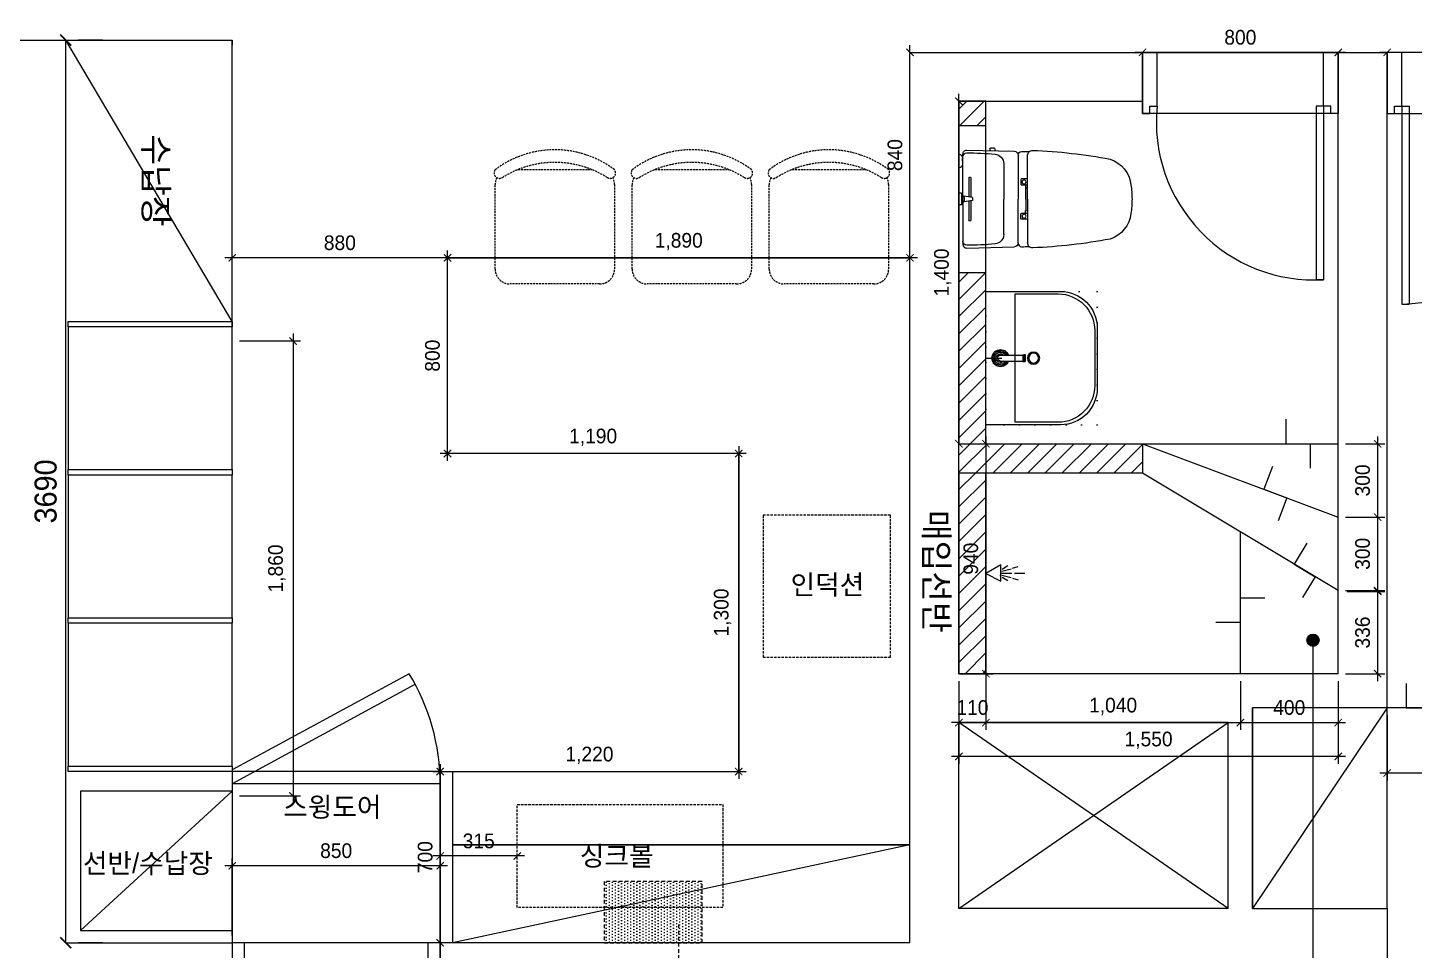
# Model space of a CAD drawing. Header units: millimetres. Extents: x -551172 to 232469, y -3435 to 261611.
# Drawn here: x 123386 to 129052, y 82335 to 86106 of the extents above; entities that cross this region are included whole.
import ezdxf

# ---------------------------------------------------------------- set-up
doc = ezdxf.new("R2010")
doc.units = ezdxf.units.MM
doc.header["$LTSCALE"] = 10
doc.header["$PDMODE"] = 3
for name, pattern in [('DASHEDX2', [1.5, 1, -0.5]), ('DH-HID2', [1.2, 0.8, -0.4]), ('DOT', [6.35, 0, -6.35]), ('HID', [2.5, 1.5, -1]), ('HIDDEN', [9.525, 6.35, -3.175])]:
    doc.linetypes.add(name, pattern=pattern)
doc.layers.get('DEFPOINTS').update_dxf_attribs({"color": 248})
for name, color, linetype in [('0-ELC TEXT', 7, 'Continuous'), ('03-WAL NEW', 3, 'Continuous'), ('06-FUR', 6, 'Continuous'), ('07-DIM WAL', 5, 'Continuous'), ('3.기호.계단선', 30, 'Continuous'), ('BATH', 4, 'Continuous'), ('C-HAT', 251, 'Continuous'), ('CO-BATH', 6, 'Continuous'), ('fin', 5, 'Continuous'), ('FU-FURM', 251, 'DH-HID2'), ('HL', 6, 'HIDDEN'), ('TOILET-1', 6, 'Continuous'), ('도면층2', 2, 'Continuous'), ('도면층4', 4, 'Continuous'), ('도면층5', 5, 'Continuous'), ('욕실설비', 3, 'Continuous')]:
    doc.layers.add(name, color=color, linetype=linetype)
doc.styles.add('HY 울릉도 L', font='')
doc.styles.add('YOURNAME', font='HY울릉도M.TTF')
doc.styles.add('코레일둥고', font='Korail_Round_Gothic_Medium.ttf')
doc.styles.get('HY 울릉도 L').set_extended_font_data('HY울릉도L')
doc.dimstyles.new('30', dxfattribs={"dimscale": 30, "dimtxt": 2, "dimasz": 1, "dimexe": 1, "dimexo": 1, "dimgap": 1, "dimtad": 1, "dimdec": 0, "dimrnd": 0.05, "dimdsep": 46, "dimlunit": 6, "dimtxsty": 'HY 울릉도 L', "dimblk": 'ARCHTICK', "dimcen": 2.5, "dimdle": 1, "dimclrd": 133, "dimclre": 133, "dimclrt": 30, "dimadec": 0, "dimazin": 0, "dimtfac": 1, "dimtdec": 0, "dimtix": 1, "dimtmove": 2, "dimatfit": 3, "dimldrblk": 'ARCHTICK', "dimfxl": 1, "dimlwd": -1, "dimlwe": -1, "dimarcsym": 0})
doc.dimstyles.new('YOURNAME-50', dxfattribs={"dimscale": 50, "dimtxt": 1.8, "dimasz": 0.9, "dimexe": 1, "dimexo": 3, "dimgap": 0.7, "dimtad": 1, "dimdec": 0, "dimzin": 0, "dimdsep": 46, "dimtxsty": 'YOURNAME', "dimblk": 'ARCHTICK', "dimcen": 0, "dimclrd": 1, "dimclre": 1, "dimclrt": 7, "dimadec": 0, "dimazin": 0, "dimtfac": 1, "dimtdec": 0, "dimtix": 1, "dimtmove": 2, "dimatfit": 3, "dimldrblk": 'ARCHTICK', "dimfxl": 1, "dimtolj": 1, "dimtzin": 0, "dimarcsym": 0})
pattern_1 = [(45, (-52910, 0), (-35.355339, 35.355339), [])]

# ---------------------------------------------------------------- blocks, each defined once
blk = doc.blocks.new('_ArchTick')
at = {"color": 0, "linetype": 'ByBlock', "const_width": 0.15}
blk.add_lwpolyline([(-0.5, -0.5), (0.5, 0.5)], dxfattribs=at)
blk = doc.blocks.new('*D617')
at = {"layer": '07-DIM WAL', "color": 1, "lineweight": -2, "transparency": 16777216}
for p, q in [((123541.4, 82365.3), (123541.4, 86055.3)), ((123691.4, 86055.3), (123591.4, 86055.3)), ((123691.4, 82365.3), (123591.4, 82365.3))]:
    blk.add_line(p, q, dxfattribs=at)
at = {"layer": 'DEFPOINTS', "color": 0, "transparency": 16777216}
for p in [(123541.4, 86055.3), (123541.4, 86055.3), (123541.4, 82365.3)]:
    blk.add_point(p, dxfattribs=at)
at = {"layer": '07-DIM WAL', "color": 1, "lineweight": -2, "transparency": 16777216, "xscale": 45, "yscale": 45, "zscale": 45}
for p, rotation in [((123541.4, 86055.3), 90), ((123541.4, 82365.3), 270)]:
    blk.add_blockref('_ArchTick', p, dxfattribs=dict(at, rotation=rotation))
at = {"layer": '07-DIM WAL', "color": 7, "transparency": 16777216, "insert": (123459.5, 84210.3), "char_height": 90, "attachment_point": 5, "rotation": 90, "style": 'YOURNAME'}
blk.add_mtext('\\A1;3690', dxfattribs=at)
blk = doc.blocks.new('*D659')
at = {"layer": '06-FUR', "color": 133, "transparency": 16777216}
for p, q in [((128941.4, 83295.3), (128941.4, 83029.2)), ((129841.4, 83295.3), (129841.4, 83029.2)), ((129871.4, 83059.2), (128911.4, 83059.2))]:
    blk.add_line(p, q, dxfattribs=at)
at = {"layer": 'DEFPOINTS', "color": 0, "transparency": 16777216}
for p in [(128941.4, 83325.3), (129841.4, 83325.3), (128941.4, 83059.2)]:
    blk.add_point(p, dxfattribs=at)
at = {"layer": '06-FUR', "color": 133, "transparency": 16777216, "xscale": 30, "yscale": 30, "zscale": 30, "rotation": 180}
blk.add_blockref('_ArchTick', (128941.4, 83059.2), dxfattribs=at)
at = {"layer": '06-FUR', "color": 133, "transparency": 16777216, "xscale": 30, "yscale": 30, "zscale": 30}
blk.add_blockref('_ArchTick', (129841.4, 83059.2), dxfattribs=at)
at = {"layer": '06-FUR', "color": 30, "transparency": 16777216, "insert": (129391.4, 83120.5), "char_height": 60, "attachment_point": 5, "style": 'HY 울릉도 L'}
blk.add_mtext('900', dxfattribs=at)
blk = doc.blocks.new('A$C4B2D31F0')
at = {"layer": 'fin', "color": 4}
for p, q in [((185, 690.9), (20.4, 690.9)), ((37.2, 692.3), (24.7, 692.3)), ((37.2, 692.3), (49.7, 692.3)), ((200.9, 690.9), (365.5, 690.9)), ((47.7, 523.7), (192.9, 523.7)), ((338.2, 523.7), (192.9, 523.7)), ((12.6, 465.9), (192.9, 465.9)), ((373.3, 465.9), (192.9, 465.9)), ((192.9, 426.6), (13.7, 426.6)), ((192.9, 426.6), (372.2, 426.6))]:
    blk.add_line(p, q, dxfattribs=at)
for points in [[(20.4, 690.9), (7.9, 690.9, 0.421209), (-7.1, 675.5), (-2.4, 480.5, 0.001659)], [(365.5, 690.9), (378, 690.9, -0.421209), (392.9, 675.5), (388.3, 480.5, -0.001659)], [(12.6, 465.9, 0.371724), (-1.8, 451.2, 0.003515), (-1, 420.3, 0.320541)], [(373.3, 465.9, -0.371724), (387.7, 451.2, -0.003515), (386.9, 420.3, -0.320541)]]:
    blk.add_lwpolyline(points, format="xyb", dxfattribs=at)
for centre, radius, start, end in [((20.4, 674.9), 16, 90, 179.3116), ((24.7, 707.3), 15, 180, 270), ((49.7, 707.3), 15, 270, 0), ((365.5, 674.9), 16, 0.6884, 90), ((1004.3, 663.1), 1000, 179.3116, 185.9437), ((-618.4, 663.1), 1000, 354.0563, 0.6884), ((49.4, 563.7), 40, 185.9437, 267.5129), ((336.5, 563.7), 40, 272.4871, 354.0563), ((12.6, 480.9), 15, 181.3651, 270), ((373.3, 480.9), 15, 270, 358.6349), ((13.7, 406.6), 20, 90, 182.3333), ((2197.7, 495.6), 2205.9, 182.3333, 190.6081), ((-1811.8, 495.6), 2205.9, 349.3919, 357.6667), ((372.2, 406.6), 20, 357.6667, 90), ((148.7, 128.9), 125.5, 198.2964, 263.4241), ((237.2, 128.9), 125.5, 276.5759, 341.7036), ((192.9, 405.9), 405.9, 261.6993, 270), ((192.9, 405.9), 405.9, 270, 278.3007)]:
    blk.add_arc(centre, radius, start, end, dxfattribs=at)
at = {"layer": 'HL', "linetype": 'Continuous'}
for p, q in [((168.9, 697.3), (168.9, 707.3)), ((168.9, 697.3), (216.9, 697.3)), ((186, 692.5), (180.6, 697.3)), ((181.6, 685.5), (186, 692.5)), ((187, 651.2), (181.6, 685.5)), ((181.6, 685.5), (204.3, 685.5)), ((186, 692.5), (199.9, 692.5)), ((198.9, 651.2), (204.3, 685.5)), ((199.9, 692.5), (205.3, 697.3)), ((204.3, 685.5), (199.9, 692.5)), ((216.9, 697.3), (216.9, 707.3)), ((106.4, 666.3), (184.4, 666.3)), ((106.4, 659.3), (185.5, 659.3)), ((187, 651.2), (198.9, 651.2)), ((200.4, 659.3), (279.4, 659.3)), ((201.4, 666.3), (279.4, 666.3)), ((-16, 576.9), (-16, 564.8)), ((-12, 580.9), (-4.8, 580.9)), ((-12, 560.8), (-4.3, 560.8)), ((192.9, 433.7), (146.6, 433.7)), ((192.9, 433.7), (239.3, 433.7))]:
    blk.add_line(p, q, dxfattribs=at)
for points in [[(110.4, 426.6), (110.4, 450.8, -0.414214), (114.4, 454.8), (130.9, 454.8, -0.414214), (134.9, 450.8), (134.9, 435.2), (134.9, 426.6)], [(275.5, 426.6), (275.5, 450.8, 0.414214), (271.5, 454.8), (255, 454.8, 0.414214), (251, 450.8), (251, 435.2), (251, 426.6)], [(134.9, 435.2), (144.6, 435.2, -0.414214), (146.6, 433.2), (146.6, 426.6)], [(251, 435.2), (241.3, 435.2, 0.414214), (239.3, 433.2), (239.3, 426.6)]]:
    blk.add_lwpolyline(points, format="xyb", dxfattribs=at)
for centre in [(122.9, 440.9), (262.9, 440.9)]:
    blk.add_circle(centre, 8, dxfattribs=at)
for centre, radius, start, end in [((106.4, 662.8), 3.5, 90, 270), ((279.4, 662.8), 3.5, 270, 90), ((-12, 576.9), 4, 90, 180), ((-12, 564.8), 4, 180, 270)]:
    blk.add_arc(centre, radius, start, end, dxfattribs=at)
blk = doc.blocks.new('B-003')
blk.add_line((0, 0), (0, -65))
at = {"layer": 'CO-BATH'}
for p, q in [((272.5, 0), (-272.5, 0)), ((272.5, -305), (272.5, 0)), ((-272.5, 0), (-272.5, -305)), ((-122.5, -455), (122.5, -455))]:
    blk.add_line(p, q, dxfattribs=at)
at = {"layer": 'CO-BATH', "color": 8}
for p, q in [((-12.5, -60), (-12.5, -150.5)), ((12.5, -60), (12.5, -150.5)), ((-262.5, -120), (-262.5, -295)), ((262.5, -120), (-262.5, -120)), ((-14.5, -155.5), (-14.5, -160.5)), ((-14.5, -160.5), (14.5, -160.5)), ((-13.5, -150.5), (-13.5, -155.5)), ((13.5, -150.5), (13.5, -155.5)), ((14.5, -155.5), (14.5, -160.5)), ((262.5, -295), (262.5, -120)), ((-112.5, -445), (112.5, -445))]:
    blk.add_line(p, q, dxfattribs=at)
at = {"layer": 'CO-BATH', "color": 251}
for p, q in [((-14.5, -155.5), (14.5, -155.5)), ((-13.5, -150.5), (13.5, -150.5))]:
    blk.add_line(p, q, dxfattribs=at)
at = {"layer": 'CO-BATH', "color": 8, "linetype": 'DOT'}
blk.add_lwpolyline([(-272.5, -455), (272.5, -455), (272.5, 0), (-272.5, 0)], close=True, dxfattribs=at)
at = {"layer": 'CO-BATH', "color": 8}
blk.add_circle((0, -195), 25, dxfattribs=at)
at = {"layer": 'CO-BATH', "color": 251}
blk.add_circle((0, -195), 20, dxfattribs=at)
at = {"layer": 'CO-BATH', "color": 8}
for centre, radius, start, end in [((0, -60), 35, 290.9248, 249.0751), ((0, -60), 12.5, 360, 180), ((-112.5, -295), 150, 180, 270), ((112.5, -295), 150, 270, 0)]:
    blk.add_arc(centre, radius, start, end, dxfattribs=at)
at = {"layer": 'CO-BATH', "color": 251}
for radius, start, end in [(30, 294.6243, 245.3757), (25, 300, 240), (18, 313.9829, 226.017)]:
    blk.add_arc((0, -60), radius, start, end, dxfattribs=at)
at = {"layer": 'CO-BATH'}
for centre, start, end in [((-122.5, -305), 180, 270), ((122.5, -305), 270, 0)]:
    blk.add_arc(centre, 150, start, end, dxfattribs=at)
blk = doc.blocks.new('AC-8')
at = {"layer": 'BATH'}
for p, q in [((-50.8, 54), (-0.1, 142.7)), ((-0.1, 142.7), (45.4, 54)), ((45.4, 54), (-50.8, 54)), ((-24.7, 46.5), (-46.3, 12.2)), ((-13.5, 47.3), (-27.7, -7.9)), ((-1.6, 49.5), (-1.6, -10.8)), ((10.4, 47.3), (24.5, -7.9)), ((21.6, 46.5), (43.2, 12.2)), ((-31.4, -16.2), (-41.1, -49)), ((-1.6, -27.3), (-1.6, -88.5)), ((28.3, -16.2), (38, -49))]:
    blk.add_line(p, q, dxfattribs=at)
blk = doc.blocks.new('A$C1AC25B95')
at = {"layer": '욕실설비', "color": 8}
for p, q in [((28.3, 72.3), (28.3, 75)), ((53.3, 73.7), (53.3, 75))]:
    blk.add_line(p, q, dxfattribs=at)
at = {"layer": 'TOILET-1', "linetype": 'Continuous', "xscale": 0.873786407766195, "yscale": 0.873786407766195, "zscale": 0.873786407766195, "rotation": 180}
blk.add_blockref('AC-8', (39.7, 124.7), dxfattribs=at)
blk = doc.blocks.new('*D660')
at = {"layer": '06-FUR', "color": 133, "transparency": 16777216}
for p, q in [((127191.4, 83435.3), (127191.4, 83235.3)), ((127301.4, 83435.3), (127301.4, 83235.3)), ((127191.4, 83265.3), (127161.4, 83265.3)), ((127191.4, 83265.3), (127301.4, 83265.3)), ((127301.4, 83265.3), (127331.4, 83265.3))]:
    blk.add_line(p, q, dxfattribs=at)
at = {"layer": 'DEFPOINTS', "color": 0, "transparency": 16777216}
for p in [(127191.4, 83465.3), (127301.4, 83465.3), (127301.4, 83265.3)]:
    blk.add_point(p, dxfattribs=at)
at = {"layer": '06-FUR', "color": 133, "transparency": 16777216, "xscale": 30, "yscale": 30, "zscale": 30}
blk.add_blockref('_ArchTick', (127191.4, 83265.3), dxfattribs=at)
at = {"layer": '06-FUR', "color": 133, "transparency": 16777216, "xscale": 30, "yscale": 30, "zscale": 30, "rotation": 180}
blk.add_blockref('_ArchTick', (127301.4, 83265.3), dxfattribs=at)
at = {"layer": '06-FUR', "color": 30, "transparency": 16777216, "insert": (127246.4, 83326.6), "char_height": 60, "attachment_point": 5, "style": 'HY 울릉도 L'}
blk.add_mtext('110', dxfattribs=at)
blk = doc.blocks.new('*D661')
at = {"layer": '06-FUR', "color": 133, "transparency": 16777216}
for p, q in [((127301.4, 83435.3), (127301.4, 83235.3)), ((128341.4, 83435.3), (128341.4, 83235.3)), ((127271.4, 83265.3), (128371.4, 83265.3))]:
    blk.add_line(p, q, dxfattribs=at)
at = {"layer": 'DEFPOINTS', "color": 0, "transparency": 16777216}
for p in [(127301.4, 83465.3), (128341.4, 83465.3), (128341.4, 83265.3)]:
    blk.add_point(p, dxfattribs=at)
at = {"layer": '06-FUR', "color": 133, "transparency": 16777216, "xscale": 30, "yscale": 30, "zscale": 30, "rotation": 180}
blk.add_blockref('_ArchTick', (127301.4, 83265.3), dxfattribs=at)
at = {"layer": '06-FUR', "color": 133, "transparency": 16777216, "xscale": 30, "yscale": 30, "zscale": 30}
blk.add_blockref('_ArchTick', (128341.4, 83265.3), dxfattribs=at)
at = {"layer": '06-FUR', "color": 30, "transparency": 16777216, "insert": (127821.4, 83331.2), "char_height": 60, "attachment_point": 5, "style": 'HY 울릉도 L'}
blk.add_mtext('1,040', dxfattribs=at)
blk = doc.blocks.new('*D633')
at = {"layer": '06-FUR', "color": 133, "transparency": 16777216}
for p, q in [((128341.4, 83435.3), (128341.4, 83235.3)), ((128741.4, 83435.3), (128741.4, 83235.3)), ((128311.4, 83265.3), (128771.4, 83265.3))]:
    blk.add_line(p, q, dxfattribs=at)
at = {"layer": 'DEFPOINTS', "color": 0, "transparency": 16777216}
for p in [(128341.4, 83465.3), (128741.4, 83465.3), (128741.4, 83265.3)]:
    blk.add_point(p, dxfattribs=at)
at = {"layer": '06-FUR', "color": 133, "transparency": 16777216, "xscale": 30, "yscale": 30, "zscale": 30, "rotation": 180}
blk.add_blockref('_ArchTick', (128341.4, 83265.3), dxfattribs=at)
at = {"layer": '06-FUR', "color": 133, "transparency": 16777216, "xscale": 30, "yscale": 30, "zscale": 30}
blk.add_blockref('_ArchTick', (128741.4, 83265.3), dxfattribs=at)
at = {"layer": '06-FUR', "color": 30, "transparency": 16777216, "insert": (128541.4, 83326.6), "char_height": 60, "attachment_point": 5, "style": 'HY 울릉도 L'}
blk.add_mtext('400', dxfattribs=at)
blk = doc.blocks.new('*D634')
at = {"layer": '06-FUR', "color": 133, "transparency": 16777216}
for p, q in [((127191.4, 83435.3), (127191.4, 83096.8)), ((128741.4, 83435.3), (128741.4, 83096.8)), ((128771.4, 83126.8), (127161.4, 83126.8))]:
    blk.add_line(p, q, dxfattribs=at)
at = {"layer": 'DEFPOINTS', "color": 0, "transparency": 16777216}
for p in [(127191.4, 83465.3), (128741.4, 83465.3), (127191.4, 83126.8)]:
    blk.add_point(p, dxfattribs=at)
at = {"layer": '06-FUR', "color": 133, "transparency": 16777216, "xscale": 30, "yscale": 30, "zscale": 30, "rotation": 180}
blk.add_blockref('_ArchTick', (127191.4, 83126.8), dxfattribs=at)
at = {"layer": '06-FUR', "color": 133, "transparency": 16777216, "xscale": 30, "yscale": 30, "zscale": 30}
blk.add_blockref('_ArchTick', (128741.4, 83126.8), dxfattribs=at)
at = {"layer": '06-FUR', "color": 30, "transparency": 16777216, "insert": (127966.4, 83192.7), "char_height": 60, "attachment_point": 5, "style": 'HY 울릉도 L'}
blk.add_mtext('1,550', dxfattribs=at)
blk = doc.blocks.new('*D662')
at = {"layer": '06-FUR', "color": 133, "transparency": 16777216}
for p, q in [((128902.4, 84435.3), (128902.4, 84075.3)), ((128771.4, 84405.3), (128932.4, 84405.3)), ((128771.4, 84105.3), (128932.4, 84105.3))]:
    blk.add_line(p, q, dxfattribs=at)
at = {"layer": 'DEFPOINTS', "color": 0, "transparency": 16777216}
for p in [(128741.4, 84405.3), (128741.4, 84105.3), (128902.4, 84105.3)]:
    blk.add_point(p, dxfattribs=at)
at = {"layer": '06-FUR', "color": 133, "transparency": 16777216, "xscale": 30, "yscale": 30, "zscale": 30}
for p, rotation in [((128902.4, 84405.3), 90), ((128902.4, 84105.3), 270)]:
    blk.add_blockref('_ArchTick', p, dxfattribs=dict(at, rotation=rotation))
at = {"layer": '06-FUR', "color": 30, "transparency": 16777216, "insert": (128841.1, 84255.3), "char_height": 60, "attachment_point": 5, "rotation": 90, "style": 'HY 울릉도 L'}
blk.add_mtext('300', dxfattribs=at)
blk = doc.blocks.new('*D663')
at = {"layer": '06-FUR', "color": 133, "transparency": 16777216}
for p, q in [((128771.4, 84105.3), (128932.4, 84105.3)), ((128902.4, 84135.3), (128902.4, 83775.3)), ((128771.4, 83805.3), (128932.4, 83805.3))]:
    blk.add_line(p, q, dxfattribs=at)
at = {"layer": 'DEFPOINTS', "color": 0, "transparency": 16777216}
for p in [(128741.4, 84105.3), (128741.4, 83805.3), (128902.4, 83805.3)]:
    blk.add_point(p, dxfattribs=at)
at = {"layer": '06-FUR', "color": 133, "transparency": 16777216, "xscale": 30, "yscale": 30, "zscale": 30}
for p, rotation in [((128902.4, 84105.3), 90), ((128902.4, 83805.3), 270)]:
    blk.add_blockref('_ArchTick', p, dxfattribs=dict(at, rotation=rotation))
at = {"layer": '06-FUR', "color": 30, "transparency": 16777216, "insert": (128841.1, 83955.3), "char_height": 60, "attachment_point": 5, "rotation": 90, "style": 'HY 울릉도 L'}
blk.add_mtext('300', dxfattribs=at)
blk = doc.blocks.new('*D635')
at = {"layer": '06-FUR', "color": 133, "transparency": 16777216}
for p, q in [((128902.4, 83831.7), (128902.4, 83435.3)), ((128777.4, 83801.7), (128932.4, 83801.7)), ((128771.4, 83465.3), (128932.4, 83465.3))]:
    blk.add_line(p, q, dxfattribs=at)
at = {"layer": 'DEFPOINTS', "color": 0, "transparency": 16777216}
for p in [(128747.4, 83801.7), (128741.4, 83465.3), (128902.4, 83465.3)]:
    blk.add_point(p, dxfattribs=at)
at = {"layer": '06-FUR', "color": 133, "transparency": 16777216, "xscale": 30, "yscale": 30, "zscale": 30}
for p, rotation in [((128902.4, 83801.7), 90), ((128902.4, 83465.3), 270)]:
    blk.add_blockref('_ArchTick', p, dxfattribs=dict(at, rotation=rotation))
at = {"layer": '06-FUR', "color": 30, "transparency": 16777216, "insert": (128841.1, 83633.5), "char_height": 60, "attachment_point": 5, "rotation": 90, "style": 'HY 울릉도 L'}
blk.add_mtext('336', dxfattribs=at)
blk = doc.blocks.new('*D636')
at = {"layer": '06-FUR', "color": 133, "transparency": 16777216}
for p, q in [((127301.4, 84435.3), (127301.4, 83435.3)), ((127221.4, 84405.3), (127331.4, 84405.3)), ((127221.4, 83465.3), (127331.4, 83465.3))]:
    blk.add_line(p, q, dxfattribs=at)
at = {"layer": 'DEFPOINTS', "color": 0, "transparency": 16777216}
for p in [(127191.4, 84405.3), (127191.4, 83465.3), (127301.4, 83465.3)]:
    blk.add_point(p, dxfattribs=at)
at = {"layer": '06-FUR', "color": 133, "transparency": 16777216, "xscale": 30, "yscale": 30, "zscale": 30}
for p, rotation in [((127301.4, 84405.3), 90), ((127301.4, 83465.3), 270)]:
    blk.add_blockref('_ArchTick', p, dxfattribs=dict(at, rotation=rotation))
at = {"layer": '06-FUR', "color": 30, "transparency": 16777216, "insert": (127240.1, 83935.3), "char_height": 60, "attachment_point": 5, "rotation": 90, "style": 'HY 울릉도 L'}
blk.add_mtext('940', dxfattribs=at)
blk = doc.blocks.new('*D664')
at = {"layer": '06-FUR', "color": 133, "transparency": 16777216}
blk.add_line((127191.4, 84375.3), (127191.4, 85835.3), dxfattribs=at)
at = {"layer": 'DEFPOINTS', "color": 0, "transparency": 16777216}
for p in [(127191.4, 85805.3), (127191.4, 85805.3), (127191.4, 84405.3)]:
    blk.add_point(p, dxfattribs=at)
at = {"layer": '06-FUR', "color": 133, "transparency": 16777216, "xscale": 30, "yscale": 30, "zscale": 30}
for p, rotation in [((127191.4, 85805.3), 90), ((127191.4, 84405.3), 270)]:
    blk.add_blockref('_ArchTick', p, dxfattribs=dict(at, rotation=rotation))
at = {"layer": '06-FUR', "color": 30, "transparency": 16777216, "insert": (127125.4, 85105.3), "char_height": 60, "attachment_point": 5, "rotation": 90, "style": 'HY 울릉도 L'}
blk.add_mtext('1,400', dxfattribs=at)
blk = doc.blocks.new('*D645')
at = {"layer": '06-FUR', "color": 133, "transparency": 16777216}
for p, q in [((124251.4, 84825.3), (124500, 84825.3)), ((124470, 84855.3), (124470, 82935.3)), ((124251.4, 82965.3), (124500, 82965.3))]:
    blk.add_line(p, q, dxfattribs=at)
at = {"layer": 'DEFPOINTS', "color": 0, "transparency": 16777216}
for p in [(124221.4, 84825.3), (124221.4, 82965.3), (124470, 82965.3)]:
    blk.add_point(p, dxfattribs=at)
at = {"layer": '06-FUR', "color": 133, "transparency": 16777216, "xscale": 30, "yscale": 30, "zscale": 30}
for p, rotation in [((124470, 84825.3), 90), ((124470, 82965.3), 270)]:
    blk.add_blockref('_ArchTick', p, dxfattribs=dict(at, rotation=rotation))
at = {"layer": '06-FUR', "color": 30, "transparency": 16777216, "insert": (124404.1, 83895.3), "char_height": 60, "attachment_point": 5, "rotation": 90, "style": 'HY 울릉도 L'}
blk.add_mtext('1,860', dxfattribs=at)
blk = doc.blocks.new('*D649')
at = {"layer": '06-FUR', "color": 133, "transparency": 16777216}
blk.add_line((125041.4, 83065.3), (126321.4, 83065.3), dxfattribs=at)
at = {"layer": 'DEFPOINTS', "color": 0, "transparency": 16777216}
for p in [(125071.4, 83065.3), (126291.4, 83065.3), (126291.4, 83065.3)]:
    blk.add_point(p, dxfattribs=at)
at = {"layer": '06-FUR', "color": 133, "transparency": 16777216, "xscale": 30, "yscale": 30, "zscale": 30, "rotation": 180}
blk.add_blockref('_ArchTick', (125071.4, 83065.3), dxfattribs=at)
at = {"layer": '06-FUR', "color": 133, "transparency": 16777216, "xscale": 30, "yscale": 30, "zscale": 30}
blk.add_blockref('_ArchTick', (126291.4, 83065.3), dxfattribs=at)
at = {"layer": '06-FUR', "color": 30, "transparency": 16777216, "insert": (125681.4, 83131.2), "char_height": 60, "attachment_point": 5, "style": 'HY 울릉도 L'}
blk.add_mtext('1,220', dxfattribs=at)
blk = doc.blocks.new('*D703')
at = {"layer": '06-FUR', "color": 133, "transparency": 16777216}
blk.add_line((126321.4, 84365.3), (125071.4, 84365.3), dxfattribs=at)
at = {"layer": 'DEFPOINTS', "color": 0, "transparency": 16777216}
for p in [(125101.4, 84365.3), (125101.4, 84365.3), (126291.4, 84365.3)]:
    blk.add_point(p, dxfattribs=at)
at = {"layer": '06-FUR', "color": 133, "transparency": 16777216, "xscale": 30, "yscale": 30, "zscale": 30, "rotation": 180}
blk.add_blockref('_ArchTick', (125101.4, 84365.3), dxfattribs=at)
at = {"layer": '06-FUR', "color": 133, "transparency": 16777216, "xscale": 30, "yscale": 30, "zscale": 30}
blk.add_blockref('_ArchTick', (126291.4, 84365.3), dxfattribs=at)
at = {"layer": '06-FUR', "color": 30, "transparency": 16777216, "insert": (125696.4, 84431.3), "char_height": 60, "attachment_point": 5, "style": 'HY 울릉도 L'}
blk.add_mtext('1,190', dxfattribs=at)
blk = doc.blocks.new('*D650')
at = {"layer": '06-FUR', "color": 133, "transparency": 16777216}
for p, q in [((126291.4, 84395.3), (126291.4, 83035.3)), ((126321.4, 84365.3), (126321.4, 84365.3)), ((126321.4, 83065.3), (126321.4, 83065.3))]:
    blk.add_line(p, q, dxfattribs=at)
at = {"layer": 'DEFPOINTS', "color": 0, "transparency": 16777216}
for p in [(126291.4, 84365.3), (126291.4, 83065.3), (126291.4, 83065.3)]:
    blk.add_point(p, dxfattribs=at)
at = {"layer": '06-FUR', "color": 133, "transparency": 16777216, "xscale": 30, "yscale": 30, "zscale": 30}
for p, rotation in [((126291.4, 84365.3), 90), ((126291.4, 83065.3), 270)]:
    blk.add_blockref('_ArchTick', p, dxfattribs=dict(at, rotation=rotation))
at = {"layer": '06-FUR', "color": 30, "transparency": 16777216, "insert": (126225.4, 83715.3), "char_height": 60, "attachment_point": 5, "rotation": 90, "style": 'HY 울릉도 L'}
blk.add_mtext('1,300', dxfattribs=at)
blk = doc.blocks.new('*D704')
at = {"layer": '06-FUR', "color": 133, "transparency": 16777216}
for p, q in [((126991.4, 85135.3), (126991.4, 86035.3)), ((127021.4, 86005.3), (127021.4, 86005.3)), ((127021.4, 85165.3), (127021.4, 85165.3))]:
    blk.add_line(p, q, dxfattribs=at)
at = {"layer": 'DEFPOINTS', "color": 0, "transparency": 16777216}
for p in [(126991.4, 86005.3), (126991.4, 86005.3), (126991.4, 85165.3)]:
    blk.add_point(p, dxfattribs=at)
at = {"layer": '06-FUR', "color": 133, "transparency": 16777216, "xscale": 30, "yscale": 30, "zscale": 30}
for p, rotation in [((126991.4, 86005.3), 90), ((126991.4, 85165.3), 270)]:
    blk.add_blockref('_ArchTick', p, dxfattribs=dict(at, rotation=rotation))
at = {"layer": '06-FUR', "color": 30, "transparency": 16777216, "insert": (126930.1, 85585.3), "char_height": 60, "attachment_point": 5, "rotation": 90, "style": 'HY 울릉도 L'}
blk.add_mtext('840', dxfattribs=at)
blk = doc.blocks.new('*D654')
at = {"layer": '06-FUR', "color": 133, "transparency": 16777216}
for p, q in [((125131.4, 85165.3), (124191.4, 85165.3)), ((124221.4, 84795.3), (124221.4, 85195.3))]:
    blk.add_line(p, q, dxfattribs=at)
at = {"layer": 'DEFPOINTS', "color": 0, "transparency": 16777216}
for p in [(124221.4, 85165.3), (125101.4, 85165.3), (124221.4, 84765.3)]:
    blk.add_point(p, dxfattribs=at)
at = {"layer": '06-FUR', "color": 133, "transparency": 16777216, "xscale": 30, "yscale": 30, "zscale": 30, "rotation": 180}
blk.add_blockref('_ArchTick', (124221.4, 85165.3), dxfattribs=at)
at = {"layer": '06-FUR', "color": 133, "transparency": 16777216, "xscale": 30, "yscale": 30, "zscale": 30}
blk.add_blockref('_ArchTick', (125101.4, 85165.3), dxfattribs=at)
at = {"layer": '06-FUR', "color": 30, "transparency": 16777216, "insert": (124661.4, 85226.6), "char_height": 60, "attachment_point": 5, "style": 'HY 울릉도 L'}
blk.add_mtext('880', dxfattribs=at)
blk = doc.blocks.new('*D717')
at = {"layer": '06-FUR', "color": 133, "transparency": 16777216}
blk.add_line((127021.4, 85165.3), (125071.4, 85165.3), dxfattribs=at)
at = {"layer": 'DEFPOINTS', "color": 0, "transparency": 16777216}
for p in [(125101.4, 85165.3), (125101.4, 85165.3), (126991.4, 85165.3)]:
    blk.add_point(p, dxfattribs=at)
at = {"layer": '06-FUR', "color": 133, "transparency": 16777216, "xscale": 30, "yscale": 30, "zscale": 30, "rotation": 180}
blk.add_blockref('_ArchTick', (125101.4, 85165.3), dxfattribs=at)
at = {"layer": '06-FUR', "color": 133, "transparency": 16777216, "xscale": 30, "yscale": 30, "zscale": 30}
blk.add_blockref('_ArchTick', (126991.4, 85165.3), dxfattribs=at)
at = {"layer": '06-FUR', "color": 30, "transparency": 16777216, "insert": (126046.4, 85231.3), "char_height": 60, "attachment_point": 5, "style": 'HY 울릉도 L'}
blk.add_mtext('1,890', dxfattribs=at)
blk = doc.blocks.new('*D707')
at = {"layer": '06-FUR', "color": 133, "transparency": 16777216}
for p, q in [((125071.4, 83095.3), (125071.4, 82335.3)), ((125101.4, 83065.3), (125101.4, 83065.3)), ((125101.4, 82365.3), (125101.4, 82365.3))]:
    blk.add_line(p, q, dxfattribs=at)
at = {"layer": 'DEFPOINTS', "color": 0, "transparency": 16777216}
for p in [(125071.4, 83065.3), (125071.4, 82365.3), (125071.4, 82365.3)]:
    blk.add_point(p, dxfattribs=at)
at = {"layer": '06-FUR', "color": 133, "transparency": 16777216, "xscale": 30, "yscale": 30, "zscale": 30}
for p, rotation in [((125071.4, 83065.3), 90), ((125071.4, 82365.3), 270)]:
    blk.add_blockref('_ArchTick', p, dxfattribs=dict(at, rotation=rotation))
at = {"layer": '06-FUR', "color": 30, "transparency": 16777216, "insert": (125010.1, 82715.3), "char_height": 60, "attachment_point": 5, "rotation": 90, "style": 'HY 울릉도 L'}
blk.add_mtext('700', dxfattribs=at)
blk = doc.blocks.new('*D651')
at = {"layer": '06-FUR', "color": 133, "transparency": 16777216}
for p, q in [((125101.4, 84335.3), (125101.4, 85195.3)), ((125131.4, 85165.3), (125131.4, 85165.3)), ((125131.4, 84365.3), (125131.4, 84365.3))]:
    blk.add_line(p, q, dxfattribs=at)
at = {"layer": 'DEFPOINTS', "color": 0, "transparency": 16777216}
for p in [(125101.4, 85165.3), (125101.4, 85165.3), (125101.4, 84365.3)]:
    blk.add_point(p, dxfattribs=at)
at = {"layer": '06-FUR', "color": 133, "transparency": 16777216, "xscale": 30, "yscale": 30, "zscale": 30}
for p, rotation in [((125101.4, 85165.3), 90), ((125101.4, 84365.3), 270)]:
    blk.add_blockref('_ArchTick', p, dxfattribs=dict(at, rotation=rotation))
at = {"layer": '06-FUR', "color": 30, "transparency": 16777216, "insert": (125040.1, 84765.3), "char_height": 60, "attachment_point": 5, "rotation": 90, "style": 'HY 울릉도 L'}
blk.add_mtext('800', dxfattribs=at)
blk = doc.blocks.new('*D652')
at = {"layer": '06-FUR', "color": 133, "transparency": 16777216}
blk.add_line((125416.4, 82720), (125041.4, 82720), dxfattribs=at)
at = {"layer": 'DEFPOINTS', "color": 0, "transparency": 16777216}
for p in [(125071.4, 82720), (125071.4, 82720), (125386.4, 82720)]:
    blk.add_point(p, dxfattribs=at)
at = {"layer": '06-FUR', "color": 133, "transparency": 16777216, "xscale": 30, "yscale": 30, "zscale": 30, "rotation": 180}
blk.add_blockref('_ArchTick', (125071.4, 82720), dxfattribs=at)
at = {"layer": '06-FUR', "color": 133, "transparency": 16777216, "xscale": 30, "yscale": 30, "zscale": 30}
blk.add_blockref('_ArchTick', (125386.4, 82720), dxfattribs=at)
at = {"layer": '06-FUR', "color": 30, "transparency": 16777216, "insert": (125228.9, 82781.3), "char_height": 60, "attachment_point": 5, "style": 'HY 울릉도 L'}
blk.add_mtext('315', dxfattribs=at)
blk = doc.blocks.new('*D697')
at = {"layer": '06-FUR', "color": 133, "transparency": 16777216}
blk.add_line((129871.4, 86005.3), (128911.4, 86005.3), dxfattribs=at)
at = {"layer": 'DEFPOINTS', "color": 0, "transparency": 16777216}
for p in [(128941.4, 86005.3), (128941.4, 86005.3), (129841.4, 86005.3)]:
    blk.add_point(p, dxfattribs=at)
at = {"layer": '06-FUR', "color": 133, "transparency": 16777216, "xscale": 30, "yscale": 30, "zscale": 30, "rotation": 180}
blk.add_blockref('_ArchTick', (128941.4, 86005.3), dxfattribs=at)
at = {"layer": '06-FUR', "color": 133, "transparency": 16777216, "xscale": 30, "yscale": 30, "zscale": 30}
blk.add_blockref('_ArchTick', (129841.4, 86005.3), dxfattribs=at)
at = {"layer": '06-FUR', "color": 30, "transparency": 16777216, "insert": (129391.4, 86066.6), "char_height": 60, "attachment_point": 5, "style": 'HY 울릉도 L'}
blk.add_mtext('900', dxfattribs=at)
blk = doc.blocks.new('*D709')
at = {"layer": '06-FUR', "color": 133, "transparency": 16777216}
blk.add_line((128771.4, 86005.3), (127911.4, 86005.3), dxfattribs=at)
at = {"layer": 'DEFPOINTS', "color": 0, "transparency": 16777216}
for p in [(127941.4, 86005.3), (127941.4, 86005.3), (128741.4, 86005.3)]:
    blk.add_point(p, dxfattribs=at)
at = {"layer": '06-FUR', "color": 133, "transparency": 16777216, "xscale": 30, "yscale": 30, "zscale": 30, "rotation": 180}
blk.add_blockref('_ArchTick', (127941.4, 86005.3), dxfattribs=at)
at = {"layer": '06-FUR', "color": 133, "transparency": 16777216, "xscale": 30, "yscale": 30, "zscale": 30}
blk.add_blockref('_ArchTick', (128741.4, 86005.3), dxfattribs=at)
at = {"layer": '06-FUR', "color": 30, "transparency": 16777216, "insert": (128341.4, 86066.6), "char_height": 60, "attachment_point": 5, "style": 'HY 울릉도 L'}
blk.add_mtext('800', dxfattribs=at)
blk = doc.blocks.new('*D710')
at = {"layer": '06-FUR', "color": 133, "transparency": 16777216}
for p, q in [((125101.4, 82680), (124191.4, 82680)), ((124221.4, 82395.3), (124221.4, 82710)), ((125071.4, 82395.3), (125071.4, 82710))]:
    blk.add_line(p, q, dxfattribs=at)
at = {"layer": 'DEFPOINTS', "color": 0, "transparency": 16777216}
for p in [(124221.4, 82680), (124221.4, 82365.3), (125071.4, 82365.3)]:
    blk.add_point(p, dxfattribs=at)
at = {"layer": '06-FUR', "color": 133, "transparency": 16777216, "xscale": 30, "yscale": 30, "zscale": 30, "rotation": 180}
blk.add_blockref('_ArchTick', (124221.4, 82680), dxfattribs=at)
at = {"layer": '06-FUR', "color": 133, "transparency": 16777216, "xscale": 30, "yscale": 30, "zscale": 30}
blk.add_blockref('_ArchTick', (125071.4, 82680), dxfattribs=at)
at = {"layer": '06-FUR', "color": 30, "transparency": 16777216, "insert": (124646.4, 82741.3), "char_height": 60, "attachment_point": 5, "style": 'HY 울릉도 L'}
blk.add_mtext('850', dxfattribs=at)

msp = doc.modelspace()

# ---------------------------------------------------------------- hatches: boundary and pattern name
at = {"layer": '0-ELC TEXT'}
h = msp.add_hatch(color=256, dxfattribs=at)
h.dxf.hatch_style = 1
edge = h.paths.add_edge_path()
edge.add_arc((128638.4, 83601.9), 25, 0, 360)
at = {"layer": '3.기호.계단선', "linetype": 'HID'}
h = msp.add_hatch(dxfattribs=at)
h.set_pattern_fill('DOTS', color=256, scale=200, angle=-90)
h.set_pattern_definition([(270, (108462.536, 70906.841), (12.5, -6.25), [0, -12.5])])
h.paths.add_polyline_path([(125741.4, 82615.3), (125741.4, 82365.3), (126141.4, 82365.3), (126141.4, 82615.3)])
at = {"layer": 'C-HAT'}
h = msp.add_hatch(dxfattribs=at)
h.set_pattern_fill('_USER', color=256, scale=50, angle=45, pattern_type=0)
h.set_pattern_definition(pattern_1)
h.paths.add_polyline_path([(127301.4, 85805.3), (127191.4, 85805.3), (127191.4, 85705.3), (127301.4, 85705.3)])
h.paths.add_polyline_path([(127301.4, 85105.3), (127191.4, 85105.3), (127191.4, 84405.3), (127301.4, 84405.3)])
h = msp.add_hatch(dxfattribs=at)
h.set_pattern_fill('_USER', color=256, scale=50, angle=45, pattern_type=0)
h.set_pattern_definition(pattern_1)
h.paths.add_polyline_path([(127941.4, 84285.3), (127191.4, 84285.3), (127191.4, 84405.3), (127941.4, 84405.3)])
h = msp.add_hatch(dxfattribs=at)
h.set_pattern_fill('_USER', color=256, scale=50, angle=45, pattern_type=0)
h.set_pattern_definition(pattern_1)
h.paths.add_polyline_path([(127301.4, 84285.3), (127191.4, 84285.3), (127191.4, 83465.3), (127301.4, 83465.3)])

# ---------------------------------------------------------------- linework, layer by layer
at = {"layer": '0-ELC TEXT'}
msp.add_line((128638.4, 80944.7), (128638.4, 83601.9), dxfattribs=at)
msp.add_circle((128638.4, 83601.9), 25, dxfattribs=at)
at = {"layer": '03-WAL NEW'}
for p, q in [((127301.4, 85705.3), (127191.4, 85705.3)), ((127191.4, 85105.3), (127301.4, 85105.3)), ((127301.4, 84405.3), (128741.4, 84405.3)), ((127941.4, 84405.3), (128741.4, 84105.3)), ((128741.4, 83805.3), (127941.4, 84285.3)), ((128341.4, 83465.3), (128341.4, 84045.3))]:
    msp.add_line(p, q, dxfattribs=at)
for points in [[(127301.4, 85805.3), (127191.4, 85805.3), (127191.4, 84405.3), (127301.4, 84405.3)], [(127941.4, 84285.3), (127191.4, 84285.3), (127191.4, 84405.3), (127941.4, 84405.3)], [(127301.4, 84285.3), (127191.4, 84285.3), (127191.4, 83465.3), (127301.4, 83465.3)]]:
    msp.add_lwpolyline(points, close=True, dxfattribs=at)
at = {"layer": '06-FUR'}
for p, q in [((123541.4, 86055.3), (124221.4, 86055.3)), ((124221.4, 84905.3), (123541.4, 86055.3)), ((124221.4, 86055.3), (124221.4, 86035.3)), ((124221.4, 84805.3), (124221.4, 86055.3)), ((125101.4, 84365.3), (125101.4, 85165.3)), ((125101.4, 85165.3), (126991.4, 85165.3)), ((126291.4, 84365.3), (125101.4, 84365.3)), ((126291.4, 83065.3), (126291.4, 84365.3)), ((129841.4, 83325.3), (128941.4, 83325.3)), ((124221.4, 83065.3), (124221.4, 82365.3)), ((124221.4, 83065.3), (124221.4, 82985.3)), ((125071.4, 82365.3), (125071.4, 83065.3)), ((125071.4, 83065.3), (126291.4, 83065.3)), ((125071.4, 82365.3), (125071.4, 83065.3)), ((125071.4, 83065.3), (125121.4, 83065.3)), ((125121.4, 83065.3), (125121.4, 82365.3)), ((124221.4, 82985.3), (123601.4, 82985.3)), ((123601.4, 82985.3), (123601.4, 82415.3)), ((124221.4, 82985.3), (123601.4, 82415.3)), ((126991.4, 82765.3), (125121.4, 82365.3)), ((126991.4, 82765.3), (126641.4, 82765.3)), ((123601.4, 82415.3), (124221.4, 82415.3)), ((124221.4, 82415.3), (124221.4, 82365.3))]:
    msp.add_line(p, q, dxfattribs=at)
for points in [[(124221.4, 84905.3), (124221.4, 84883.3), (123551.4, 84883.3), (123551.4, 84905.3)], [(123551.4, 84883.3), (123551.4, 84299.3), (124221.4, 84299.3), (124221.4, 84883.3)], [(124221.4, 84299.3), (124221.4, 84277.3), (123551.4, 84277.3), (123551.4, 84299.3)], [(123551.4, 84277.3), (123551.4, 83693.3), (124221.4, 83693.3), (124221.4, 84277.3)], [(124221.4, 83693.3), (124221.4, 83671.3), (123551.4, 83671.3), (123551.4, 83693.3)], [(123551.4, 83671.3), (123551.4, 83087.3), (124221.4, 83087.3), (124221.4, 83671.3)], [(128941.4, 83325.3), (128391.4, 83325.3), (128391.4, 82505.3), (128941.4, 82505.3)], [(124221.4, 83087.3), (124221.4, 83065.3), (123551.4, 83065.3), (123551.4, 83087.3)], [(125121.4, 82765.3), (126991.4, 82765.3), (126991.4, 82765.3), (125121.4, 82765.3)]]:
    msp.add_lwpolyline(points, close=True, dxfattribs=at)
at = {"layer": '06-FUR', "color": 7, "linetype": 'DASHEDX2'}
for points in [[(126391.4, 84112.8), (126391.4, 83532.8), (126911.4, 83532.8), (126911.4, 84112.8)], [(126226.4, 82510), (125386.4, 82510), (125386.4, 82930), (126226.4, 82930)]]:
    msp.add_lwpolyline(points, close=True, dxfattribs=at)
at = {"layer": '06-FUR'}
msp.add_lwpolyline([(128941.4, 83325.3), (128391.4, 82505.3)], dxfattribs=at)
at = {"layer": '3.기호.계단선', "linetype": 'HID'}
msp.add_line((126047.2, 82124.6), (126047.2, 82440.7), dxfattribs=at)
at = {"layer": '3.기호.계단선'}
for points in [[(128526.8, 84505.3), (128526.8, 84405.3), (128626.8, 84405.3), (128626.8, 84305.3)], [(128473, 84312.7), (128437.9, 84219.1), (128531.5, 84184), (128496.4, 84090.4)], [(128612.8, 83999), (128561.4, 83913.3), (128647.1, 83861.8), (128595.7, 83776.1)], [(128241.4, 83675.3), (128341.4, 83675.3), (128341.4, 83775.3), (128441.4, 83775.3)], [(129019.3, 83425.3), (129019.3, 83325.3), (129119.3, 83325.3), (129119.3, 83225.3)]]:
    msp.add_lwpolyline(points, dxfattribs=at)
at = {"layer": '3.기호.계단선', "linetype": 'HID'}
msp.add_lwpolyline([(125741.4, 82615.3), (125741.4, 82365.3), (126141.4, 82365.3), (126141.4, 82615.3)], close=True, dxfattribs=at)
at = {"layer": 'FU-FURM'}
for p, q in [((125388.8, 85525.8), (125691.2, 85525.8)), ((125788.3, 85512.5), (125788.3, 85512.5)), ((125948.8, 85525.8), (126251.2, 85525.8)), ((126348.3, 85512.5), (126348.3, 85512.5)), ((126508.8, 85525.8), (126811.2, 85525.8)), ((126908.3, 85512.5), (126908.3, 85512.5)), ((125296.2, 85119.4), (125296.2, 85464.8)), ((125783.9, 85464.8), (125783.9, 85119.4)), ((125856.2, 85119.4), (125856.2, 85464.8)), ((126343.9, 85464.8), (126343.9, 85119.4)), ((126416.2, 85119.4), (126416.2, 85464.8)), ((126903.9, 85464.8), (126903.9, 85119.4)), ((125722.9, 85058.4), (125357.1, 85058.4)), ((126282.9, 85058.4), (125917.1, 85058.4)), ((126842.9, 85058.4), (126477.1, 85058.4))]:
    msp.add_line(p, q, dxfattribs=at)
for centre, radius, start, end in [((125540, 85200.7), 406.4, 53.1301, 126.8699), ((126100, 85200.7), 406.4, 53.1301, 126.8699), ((126660, 85200.7), 406.4, 53.1301, 126.8699), ((125314, 85512.5), 22.3, 143.3099, 302.0274), ((125540, 85156.4), 399.1, 57.5758, 122.4242), ((125766, 85512.5), 22.3, 237.9726, 36.6901), ((125874, 85512.5), 22.3, 143.3099, 302.0274), ((126100, 85156.4), 399.1, 57.5758, 122.4242), ((126326, 85512.5), 22.3, 237.9726, 36.6901), ((126434, 85512.5), 22.3, 143.3099, 302.0274), ((126660, 85156.4), 399.1, 57.5758, 122.4242), ((126886, 85512.5), 22.3, 237.9726, 36.6901), ((125357.1, 85464.8), 61, 152.4156, 180), ((125722.9, 85464.8), 61, 0, 27.5844), ((125917.1, 85464.8), 61, 152.4156, 180), ((126282.9, 85464.8), 61, 0, 27.5844), ((126477.1, 85464.8), 61, 152.4156, 180), ((126842.9, 85464.8), 61, 0, 27.5844), ((125357.1, 85119.4), 61, 180, 270), ((125722.9, 85119.4), 61, 270, 0), ((125917.1, 85119.4), 61, 180, 270), ((126282.9, 85119.4), 61, 270, 0), ((126477.1, 85119.4), 61, 180, 270), ((126842.9, 85119.4), 61, 270, 0)]:
    msp.add_arc(centre, radius, start, end, dxfattribs=at)
at = {"layer": '도면층2'}
for p, q in [((122541.4, 86055.3), (123541.4, 86055.3)), ((123541.4, 82365.3), (123541.4, 86055.3)), ((126991.4, 82365.3), (126991.4, 86005.3)), ((126991.4, 86005.3), (127941.4, 86005.3)), ((127941.4, 85805.3), (127941.4, 86005.3)), ((128741.4, 83465.3), (128741.4, 86005.3)), ((128741.4, 86005.3), (128941.4, 86005.3)), ((128741.4, 86005.3), (128941.4, 86005.3)), ((128941.4, 83325.3), (128941.4, 86005.3)), ((127191.4, 83465.3), (127191.4, 85805.3)), ((127191.4, 85805.3), (127941.4, 85805.3)), ((128741.4, 83465.3), (127191.4, 83465.3)), ((128391.4, 82505.3), (128391.4, 83325.3)), ((128941.4, 83325.3), (128391.4, 83325.3)), ((127191.4, 82505.3), (127191.4, 83265.3)), ((128291.4, 83265.3), (127191.4, 83265.3)), ((128291.4, 82505.3), (127191.4, 83265.3)), ((127191.4, 82505.3), (128291.4, 83265.3)), ((128291.4, 82505.3), (128291.4, 83265.3)), ((128291.4, 82505.3), (127191.4, 82505.3)), ((128391.4, 82505.3), (128941.4, 82505.3)), ((128941.4, 82505.3), (128941.4, 82295.3)), ((123541.4, 82365.3), (124221.4, 82365.3)), ((126991.4, 82365.3), (124221.4, 82365.3)), ((124221.4, 82365.3), (124221.4, 82155.3)), ((125071.4, 82365.3), (125071.4, 82155.3))]:
    msp.add_line(p, q, dxfattribs=at)
at = {"layer": '도면층4'}
for p, q in [((127941.4, 86005.3), (128741.4, 86005.3)), ((127941.4, 85755.3), (127941.4, 86005.3)), ((128741.4, 86005.3), (128741.4, 85755.3)), ((128741.4, 85755.3), (128741.4, 86005.3)), ((129841.4, 86005.3), (128941.4, 86005.3)), ((128941.4, 86005.3), (128941.4, 85755.3)), ((128941.4, 85755.3), (128941.4, 86005.3)), ((128741.4, 85755.3), (127941.4, 85755.3)), ((128651.4, 85785.3), (128651.4, 85075.9)), ((128681.4, 85785.3), (128651.4, 85785.3)), ((128681.4, 85785.3), (128681.4, 85075.3)), ((128941.4, 85755.3), (129841.4, 85755.3)), ((129001.4, 85785.3), (129001.4, 84975.3)), ((129001.4, 85785.3), (129031.4, 85785.3)), ((129031.4, 85785.3), (129031.4, 84975.9)), ((128681.4, 85075.3), (128651.4, 85075.3)), ((129001.4, 84975.3), (129031.4, 84975.3)), ((124944.2, 83465.3), (124221.4, 83072.2)), ((124968.1, 83421.4), (124221.4, 83015.3)), ((125071.4, 83065.3), (124221.4, 83065.3)), ((125071.4, 83015.3), (124221.4, 83015.3))]:
    msp.add_line(p, q, dxfattribs=at)
for points in [[(127941.4, 85755.3), (127971.4, 85755.3), (127971.4, 85785.3), (128001.4, 85785.3), (128001.4, 86005.3), (127971.4, 86005.3), (127971.4, 86005.3), (127941.4, 86005.3), (127941.4, 85755.3)], [(128741.4, 85755.3), (128711.4, 85755.3), (128711.4, 85785.3), (128681.4, 85785.3), (128681.4, 86005.3), (128711.4, 86005.3), (128711.4, 86005.3), (128741.4, 86005.3), (128741.4, 85755.3)], [(128941.4, 85755.3), (128971.4, 85755.3), (128971.4, 85785.3), (129001.4, 85785.3), (129001.4, 86005.3), (128971.4, 86005.3), (128971.4, 86005.3), (128941.4, 86005.3), (128941.4, 85755.3)]]:
    msp.add_lwpolyline(points, dxfattribs=at)
for points in [[(124221.4, 82155.3), (124271.4, 82155.3), (124271.4, 82365.3), (124221.4, 82365.3)], [(125021.4, 82155.3), (125071.4, 82155.3), (125071.4, 82365.3), (125021.4, 82365.3)]]:
    msp.add_lwpolyline(points, close=True, dxfattribs=at)
at = {"layer": '도면층5'}
for centre, radius, start, end in [((128643.9, 85720.5), 645.8, 174.2444, 273.3276), ((128971.4, 85785.3), 810, 272.1226, 0), ((124205.7, 83013.6), 865.7, 0.1098, 31.4512)]:
    msp.add_arc(centre, radius, start, end, dxfattribs=at)

# ---------------------------------------------------------------- block references
at = {"xscale": -1, "rotation": 90}
msp.add_blockref('A$C4B2D31F0', (127898.7, 85598.3), dxfattribs=at)
at = {"layer": '06-FUR', "xscale": -0.7874015748031495, "yscale": 0.7874015748031495, "zscale": 0.7874015748031495, "rotation": 270}
msp.add_blockref('A$C1AC25B95', (127301.4, 83844), dxfattribs=at)
at = {"layer": '07-DIM WAL', "xscale": -1, "rotation": 90}
msp.add_blockref('B-003', (127301.4, 84755.3), dxfattribs=at)

# ---------------------------------------------------------------- texts
at = {"layer": '0-ELC TEXT', "style": '코레일둥고'}
for s, p in [('수납장', (123860, 85670)), ('매입선반', (127049.3, 84134.8))]:
    msp.add_text(s, height=100, rotation=270, dxfattribs=at).set_placement(p)
at = {"layer": '06-FUR', "color": 7, "linetype": 'DASHEDX2', "style": '코레일둥고'}
for s, p in [('인덕션', (126503.4, 83789.1)), ('스윙도어', (124430, 82880)), ('선반/수납장', (123611.4, 82650.1)), ('싱크볼', (125642.5, 82680.1))]:
    msp.add_text(s, height=80, dxfattribs=at).set_placement(p)

# ---------------------------------------------------------------- dimensions: what is measured, and where the dimension line sits
at = {"layer": '06-FUR'}
for base, p1, p2, picture, middle in [((127941.4, 86005.3), (128741.4, 86005.3), (127941.4, 86005.3), '*D709', (128341.4, 86066.6)), ((128941.4, 86005.3), (129841.4, 86005.3), (128941.4, 86005.3), '*D697', (129391.4, 86066.6)), ((124221.4, 85165.3), (125101.4, 85165.3), (124221.4, 84765.3), '*D654', (124661.4, 85226.6)), ((125101.4, 85165.3), (126991.4, 85165.3), (125101.4, 85165.3), '*D717', (126046.4, 85231.3)), ((125101.4, 84365.3), (126291.4, 84365.3), (125101.4, 84365.3), '*D703', (125696.4, 84431.3)), ((126291.4, 83065.3), (125071.4, 83065.3), (126291.4, 83065.3), '*D649', (125681.4, 83131.2)), ((125071.4, 82720), (125386.4, 82720), (125071.4, 82720), '*D652', (125228.9, 82781.3)), ((124221.4, 82680), (125071.4, 82365.3), (124221.4, 82365.3), '*D710', (124646.4, 82741.3))]:
    dim = msp.add_linear_dim(base=base, p1=p1, p2=p2, dimstyle='30', override={"dimfxl": 1.25}, dxfattribs=at)
    dim.commit()
    dim.dimension.update_dxf_attribs({"geometry": picture, "text_midpoint": middle})
for base, p1, p2, picture, middle in [((126991.4, 86005.3), (126991.4, 85165.3), (126991.4, 86005.3), '*D704', (126930.1, 85585.3)), ((125101.4, 85165.3), (125101.4, 84365.3), (125101.4, 85165.3), '*D651', (125040.1, 84765.3)), ((124470, 82965.3), (124221.4, 84825.3), (124221.4, 82965.3), '*D645', (124404.1, 83895.3)), ((126291.4, 83065.3), (126291.4, 84365.3), (126291.4, 83065.3), '*D650', (126225.4, 83715.3)), ((125071.4, 82365.3), (125071.4, 83065.3), (125071.4, 82365.3), '*D707', (125010.1, 82715.3))]:
    dim = msp.add_linear_dim(base=base, p1=p1, p2=p2, angle=90, dimstyle='30', override={"dimfxl": 1.25}, dxfattribs=at)
    dim.commit()
    dim.dimension.update_dxf_attribs({"geometry": picture, "text_midpoint": middle})
for base, p1, p2, picture, middle in [((127191.4, 85805.3), (127191.4, 84405.3), (127191.4, 85805.3), '*D664', (127125.4, 85105.3)), ((127301.4, 83465.3), (127191.4, 84405.3), (127191.4, 83465.3), '*D636', (127240.1, 83935.3)), ((128902.4, 84105.3), (128741.4, 84405.3), (128741.4, 84105.3), '*D662', (128841.1, 84255.3)), ((128902.4, 83805.3), (128741.4, 84105.3), (128741.4, 83805.3), '*D663', (128841.1, 83955.3)), ((128902.4, 83465.3), (128747.4, 83801.7), (128741.4, 83465.3), '*D635', (128841.1, 83633.5))]:
    dim = msp.add_linear_dim(base=base, p1=p1, p2=p2, angle=90, dimstyle='30', dxfattribs=at)
    dim.commit()
    dim.dimension.update_dxf_attribs({"geometry": picture, "text_midpoint": middle})
for base, p1, p2, picture, middle in [((127301.4, 83265.3), (127191.4, 83465.3), (127301.4, 83465.3), '*D660', (127246.4, 83326.6)), ((127191.4, 83126.8), (128741.4, 83465.3), (127191.4, 83465.3), '*D634', (127966.4, 83192.7)), ((128341.4, 83265.3), (127301.4, 83465.3), (128341.4, 83465.3), '*D661', (127821.4, 83331.2)), ((128741.4, 83265.3), (128341.4, 83465.3), (128741.4, 83465.3), '*D633', (128541.4, 83326.6)), ((128941.4, 83059.2), (129841.4, 83325.3), (128941.4, 83325.3), '*D659', (129391.4, 83120.5))]:
    dim = msp.add_linear_dim(base=base, p1=p1, p2=p2, dimstyle='30', dxfattribs=at)
    dim.commit()
    dim.dimension.update_dxf_attribs({"geometry": picture, "text_midpoint": middle})
at = {"layer": '07-DIM WAL'}
dim = msp.add_linear_dim(base=(123541.4, 86055.3), p1=(123541.4, 82365.3), p2=(123541.4, 86055.3), angle=90, dimstyle='YOURNAME-50', dxfattribs=at)
dim.commit()
dim.dimension.update_dxf_attribs({"geometry": '*D617', "text_midpoint": (123459.5, 84210.3)})

doc.saveas('drawing.dxf')
